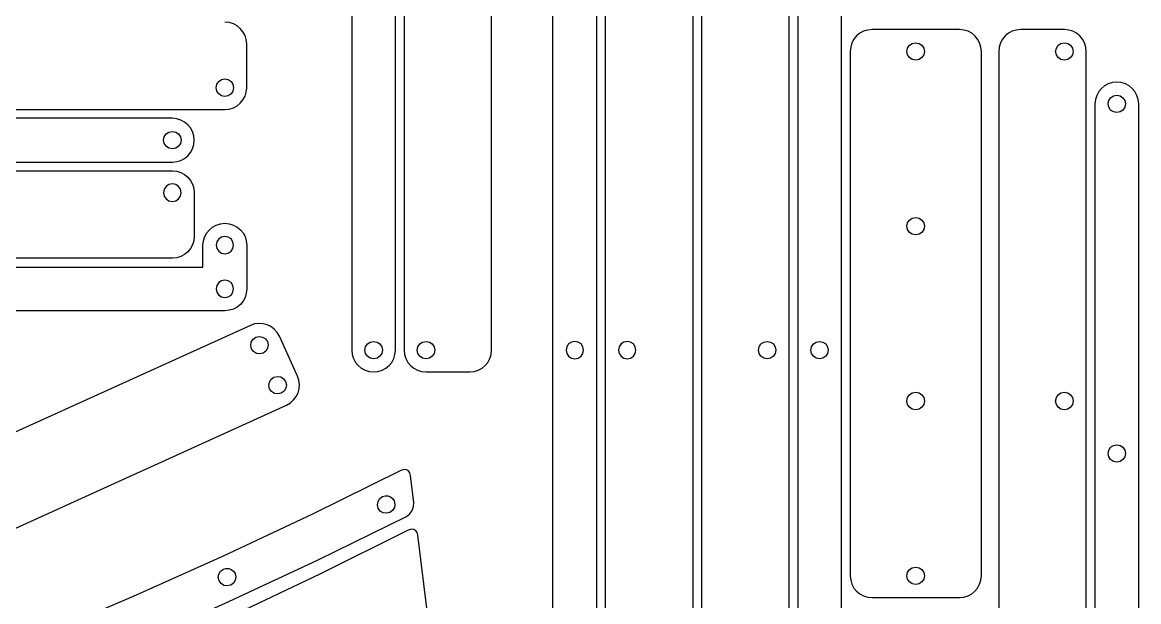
# Model space of a CAD drawing. Extents: x -146 to 800, y 150 to 800.
# Drawn here: x 544.7 to 800, y 337.5 to 469.9 of the extents above; entities that cross this region are included whole.
import ezdxf

# ---------------------------------------------------------------- set-up
doc = ezdxf.new("R2010")
doc.units = 0

msp = doc.modelspace()

# ---------------------------------------------------------------- linework, layer by layer
for p, q in [((620.056, 794.999), (620.056, 394.999)), ((630.056, 394.999), (630.056, 794.999)), ((632.056, 794.999), (632.056, 394.999)), ((652.057, 394.999), (652.057, 794.999)), ((666.057, 155), (666.057, 794.999)), ((676.056, 794.999), (676.056, 155)), ((678.056, 155), (678.056, 794.999)), ((698.057, 794.999), (698.057, 155)), ((700.057, 794.999), (700.057, 155)), ((720.057, 155), (720.057, 794.999)), ((722.057, 794.999), (722.057, 155)), ((732.057, 155), (732.057, 794.999)), ((592.065137, 469.89877), (591.055, 470)), ((593.004844, 469.608281), (592.065137, 469.89877)), ((593.854316, 469.14834), (593.004844, 469.608281)), ((594.59375, 468.53875), (593.854316, 469.14834)), ((595.20334, 467.799316), (594.59375, 468.53875)), ((595.663281, 466.949844), (595.20334, 467.799316)), ((736.255828, 467.439078), (735.517, 466.83)), ((737.104625, 467.898625), (736.255828, 467.439078)), ((738.043609, 468.188859), (737.104625, 467.898625)), ((739.053, 468.29), (738.043609, 468.188859)), ((759.035, 468.29), (739.053, 468.29)), ((760.044061, 468.188859), (759.035, 468.29)), ((760.982797, 467.898625), (760.044061, 468.188859)), ((761.831416, 467.439078), (760.982797, 467.898625)), ((762.570125, 466.83), (761.831416, 467.439078)), ((770.225828, 467.438131), (769.487, 466.829125)), ((771.074625, 467.897641), (770.225828, 467.438131)), ((772.013609, 468.187861), (771.074625, 467.897641)), ((773.023, 468.289), (772.013609, 468.187861)), ((783.013, 468.289), (773.023, 468.289)), ((784.022391, 468.187861), (783.013, 468.289)), ((784.961375, 467.897641), (784.022391, 468.187861)), ((785.810172, 467.438131), (784.961375, 467.897641)), ((786.549, 466.829125), (785.810172, 467.438131)), ((595.95377, 466.010137), (595.663281, 466.949844)), ((596.055, 465), (595.95377, 466.010137)), ((596.055, 455), (596.055, 465)), ((734.448375, 465.242375), (734.158141, 464.303391)), ((734.907922, 466.091172), (734.448375, 465.242375)), ((735.517, 466.83), (734.907922, 466.091172)), ((747.167937, 464.072094), (747.596, 464.7075)), ((747.596, 464.7075), (748.231063, 465.135906)), ((748.231063, 465.135906), (749.009, 465.293)), ((749.009, 465.293), (749.786516, 465.135906)), ((749.786516, 465.135906), (750.421625, 464.7075)), ((750.421625, 464.7075), (750.849922, 464.072094)), ((763.179131, 466.091172), (762.570125, 466.83)), ((763.638641, 465.242375), (763.179131, 466.091172)), ((763.928861, 464.303391), (763.638641, 465.242375)), ((768.418375, 465.241797), (768.128141, 464.303061)), ((768.877922, 466.090416), (768.418375, 465.241797)), ((769.487, 466.829125), (768.877922, 466.090416)), ((781.172078, 464.072094), (781.600375, 464.7075)), ((781.600375, 464.7075), (782.235484, 465.135906)), ((782.235484, 465.135906), (783.013, 465.293)), ((783.013, 465.293), (783.791094, 465.135906)), ((783.791094, 465.135906), (784.4265, 464.7075)), ((784.4265, 464.7075), (784.854906, 464.072094)), ((787.158078, 466.090416), (786.549, 466.829125)), ((787.617625, 465.241797), (787.158078, 466.090416)), ((787.907859, 464.303061), (787.617625, 465.241797)), ((734.158141, 464.303391), (734.057, 463.294)), ((734.057, 463.294), (734.057, 343.401)), ((747.011, 463.294), (747.167937, 464.072094)), ((747.167937, 462.516484), (747.011, 463.294)), ((747.596, 461.881375), (747.167937, 462.516484)), ((750.849922, 462.516625), (750.421625, 461.88175)), ((750.849922, 464.072094), (751.007, 463.294)), ((751.007, 463.294), (750.849922, 462.516625)), ((764.03, 463.294), (763.928861, 464.303391)), ((764.03, 343.401), (764.03, 463.294)), ((768.128141, 464.303061), (768.027, 463.294)), ((768.027, 463.294), (768.027, 223.508)), ((781.015, 463.294), (781.172078, 464.072094)), ((781.1725, 462.516062), (781.015, 463.294)), ((781.60075, 461.881), (781.1725, 462.516062)), ((784.854906, 462.516484), (784.4265, 461.881375)), ((784.854906, 464.072094), (785.012, 463.294)), ((785.012, 463.294), (784.854906, 462.516484)), ((788.009, 463.294), (787.907859, 464.303061)), ((788.009, 223.508), (788.009, 463.294)), ((748.231063, 461.453078), (747.596, 461.881375)), ((749.009, 461.296), (748.231063, 461.453078)), ((749.786516, 461.4535), (749.009, 461.296)), ((750.421625, 461.88175), (749.786516, 461.4535)), ((782.235625, 461.452937), (781.60075, 461.881)), ((783.013, 461.296), (782.235625, 461.452937)), ((783.791094, 461.453078), (783.013, 461.296)), ((784.4265, 461.881375), (783.791094, 461.453078)), ((590.276328, 456.842891), (591.055, 457)), ((591.055, 457), (591.833672, 456.842891)), ((589.055, 455), (589.212109, 455.778672)), ((589.21225, 454.22175), (589.055, 455)), ((589.212109, 455.778672), (589.640625, 456.414375)), ((589.640625, 456.414375), (590.276328, 456.842891)), ((591.833672, 456.842891), (592.469375, 456.414375)), ((592.469375, 456.414375), (592.897891, 455.778672)), ((593.055, 455), (592.89775, 454.221328)), ((592.897891, 455.778672), (593.055, 455)), ((595.95377, 453.989863), (596.055, 455)), ((791.467, 454.840625), (790.857922, 454.101732)), ((792.205828, 455.449814), (791.467, 454.840625)), ((793.054625, 455.909484), (792.205828, 455.449814)), ((793.993609, 456.199818), (793.054625, 455.909484)), ((795.003, 456.301), (793.993609, 456.199818)), ((796.012348, 456.199818), (795.003, 456.301)), ((796.951219, 455.909484), (796.012348, 456.199818)), ((797.799855, 455.449814), (796.951219, 455.909484)), ((798.5385, 454.840625), (797.799855, 455.449814)), ((799.147395, 454.101732), (798.5385, 454.840625)), ((589.641, 453.586), (589.21225, 454.22175)), ((590.27675, 453.15725), (589.641, 453.586)), ((591.055, 453), (590.27675, 453.15725)), ((591.83325, 453.157109), (591.055, 453)), ((592.469, 453.585625), (591.83325, 453.157109)), ((592.89775, 454.221328), (592.469, 453.585625)), ((594.59375, 451.46125), (595.20334, 452.200684)), ((595.20334, 452.200684), (595.663281, 453.050156)), ((595.663281, 453.050156), (595.95377, 453.989863)), ((790.108141, 452.314104), (790.007, 451.305)), ((790.398375, 453.252953), (790.108141, 452.314104)), ((790.857922, 454.101732), (790.398375, 453.252953)), ((792.987, 451.305), (793.143937, 452.083078)), ((793.143937, 452.083078), (793.572, 452.718375)), ((793.572, 452.718375), (794.207063, 453.146484)), ((794.207063, 453.146484), (794.985, 453.303)), ((794.985, 453.303), (795.762937, 453.145922)), ((795.762937, 453.145922), (796.398, 452.717625)), ((796.398, 452.717625), (796.826062, 452.082516)), ((796.826062, 452.082516), (796.983, 451.305)), ((799.606781, 453.252953), (799.147395, 454.101732)), ((799.896902, 452.314104), (799.606781, 453.252953)), ((799.998, 451.305), (799.896902, 452.314104)), ((-128.944, 450), (591.055, 450)), ((591.055, 450), (592.065137, 450.10123)), ((592.065137, 450.10123), (593.004844, 450.391719)), ((593.004844, 450.391719), (593.854316, 450.85166)), ((593.854316, 450.85166), (594.59375, 451.46125)), ((790.007, 451.305), (790.007, 216.514)), ((793.143937, 450.527062), (792.987, 451.305)), ((793.572, 449.892), (793.143937, 450.527062)), ((794.207063, 449.463938), (793.572, 449.892)), ((794.985, 449.307), (794.207063, 449.463938)), ((795.762516, 449.464078), (794.985, 449.307)), ((796.397625, 449.892375), (795.762516, 449.464078)), ((796.825922, 450.527484), (796.397625, 449.892375)), ((796.983, 451.305), (796.825922, 450.527484)), ((799.998, 211.519), (799.998, 451.305)), ((579.055, 448), (-135.944, 448)), ((580.06518, 447.89877), (579.055, 448)), ((581.005, 447.608281), (580.06518, 447.89877)), ((581.854633, 447.14834), (581.005, 447.608281)), ((582.59425, 446.53875), (581.854633, 447.14834)), ((577.21225, 443.796672), (577.641, 444.432375)), ((577.641, 444.432375), (578.27675, 444.860891)), ((578.27675, 444.860891), (579.055, 445.018)), ((579.055, 445.018), (579.833828, 444.860891)), ((579.833828, 444.860891), (580.469875, 444.432375)), ((580.469875, 444.432375), (580.898734, 443.796672)), ((583.204023, 445.799316), (582.59425, 446.53875)), ((583.664125, 444.949844), (583.204023, 445.799316)), ((583.954727, 444.010137), (583.664125, 444.949844)), ((577.055, 443.018), (577.21225, 443.796672)), ((577.212672, 442.23975), (577.055, 443.018)), ((577.641375, 441.604), (577.212672, 442.23975)), ((578.276891, 441.17525), (577.641375, 441.604)), ((580.469875, 441.604), (579.833828, 441.17525)), ((580.898734, 442.23975), (580.469875, 441.604)), ((580.898734, 443.796672), (581.056, 443.018)), ((581.056, 443.018), (580.898734, 442.23975)), ((583.664125, 441.050156), (583.954727, 441.989863)), ((584.056, 443), (583.954727, 444.010137)), ((583.954727, 441.989863), (584.056, 443)), ((579.055, 441.018), (578.276891, 441.17525)), ((579.833828, 441.17525), (579.055, 441.018)), ((581.854633, 438.85166), (582.59425, 439.46125)), ((582.59425, 439.46125), (583.204023, 440.200684)), ((583.204023, 440.200684), (583.664125, 441.050156)), ((-140.944, 438), (579.055, 438)), ((579.055, 438), (580.06518, 438.10123)), ((580.06518, 438.10123), (581.005, 438.391719)), ((581.005, 438.391719), (581.854633, 438.85166)), ((-140.943, 435.998), (579.056, 435.998)), ((579.056, 435.998), (580.06618, 435.89677)), ((580.06618, 435.89677), (581.006, 435.606281)), ((581.006, 435.606281), (581.855633, 435.14634)), ((581.855633, 435.14634), (582.59525, 434.53675)), ((582.59525, 434.53675), (583.205023, 433.797316)), ((577.214094, 431.77625), (577.057, 430.998)), ((577.6425, 432.412), (577.214094, 431.77625)), ((578.277906, 432.84075), (577.6425, 432.412)), ((579.056, 432.998), (578.277906, 432.84075)), ((579.834828, 432.840891), (579.056, 432.998)), ((580.470875, 432.412375), (579.834828, 432.840891)), ((580.899734, 431.776672), (580.470875, 432.412375)), ((581.057, 430.998), (580.899734, 431.776672)), ((583.205023, 433.797316), (583.665125, 432.947844)), ((583.665125, 432.947844), (583.955727, 432.008137)), ((583.955727, 432.008137), (584.057, 430.998)), ((577.057, 430.998), (577.214094, 430.219328)), ((577.214094, 430.219328), (577.6425, 429.583625)), ((577.6425, 429.583625), (578.277906, 429.155109)), ((578.277906, 429.155109), (579.056, 428.998)), ((579.056, 428.998), (579.834828, 429.155109)), ((579.834828, 429.155109), (580.470875, 429.583625)), ((580.470875, 429.583625), (580.899734, 430.219328)), ((580.899734, 430.219328), (581.057, 430.998)), ((584.057, 430.998), (584.057, 420.998)), ((589.106156, 423.605859), (590.045863, 423.896482)), ((590.045863, 423.896482), (591.056, 423.998)), ((591.056, 423.998), (591.057, 423.998)), ((591.057, 423.998), (592.066807, 423.89677)), ((592.066807, 423.89677), (593.006266, 423.606281)), ((747.011, 423.33), (747.167937, 424.108094)), ((747.167937, 424.108094), (747.596, 424.7435)), ((747.596, 424.7435), (748.231063, 425.171906)), ((748.231063, 425.171906), (749.009, 425.329)), ((749.009, 425.329), (749.786516, 425.171906)), ((749.786516, 425.171906), (750.421625, 424.7435)), ((750.421625, 424.7435), (750.849922, 424.108094)), ((750.849922, 424.108094), (751.007, 423.33)), ((586.447719, 420.947703), (586.90766, 421.797053)), ((586.90766, 421.797053), (587.51725, 422.536375)), ((587.51725, 422.536375), (588.256684, 423.1459)), ((588.256684, 423.1459), (589.106156, 423.605859)), ((593.006266, 423.606281), (593.855561, 423.14634)), ((593.855561, 423.14634), (594.594875, 422.53675)), ((594.594875, 422.53675), (595.204393, 421.797316)), ((595.204393, 421.797316), (595.664297, 420.947844)), ((747.167937, 422.552062), (747.011, 423.33)), ((747.596, 421.917), (747.167937, 422.552062)), ((748.231063, 421.488938), (747.596, 421.917)), ((749.009, 421.332), (748.231063, 421.488938)), ((749.786516, 421.488938), (749.009, 421.332)), ((750.421625, 421.917), (749.786516, 421.488938)), ((750.849922, 422.552062), (750.421625, 421.917)), ((751.007, 423.33), (750.849922, 422.552062)), ((583.665125, 419.048156), (583.205023, 418.198684)), ((583.955727, 419.987863), (583.665125, 419.048156)), ((584.057, 420.998), (583.955727, 419.987863)), ((586.056, 418.998), (586.15723, 420.008096)), ((586.056, 413.998), (586.056, 418.998)), ((586.15723, 420.008096), (586.447719, 420.947703)), ((589.213687, 419.794672), (589.057, 419.016)), ((589.057, 419.016), (589.214109, 418.23775)), ((589.64225, 420.430375), (589.213687, 419.794672)), ((590.278187, 420.858891), (589.64225, 420.430375)), ((591.057, 421.016), (590.278187, 420.858891)), ((591.835094, 420.858891), (591.057, 421.016)), ((592.4705, 420.430375), (591.835094, 420.858891)), ((592.898906, 419.794672), (592.4705, 420.430375)), ((593.056, 419.016), (592.898906, 419.794672)), ((592.898906, 418.23775), (593.056, 419.016)), ((595.664297, 420.947844), (595.954771, 420.008137)), ((595.954771, 420.008137), (596.056, 418.998)), ((596.056, 418.998), (596.056, 408.998)), ((580.06618, 416.09923), (579.056, 415.998)), ((581.006, 416.389719), (580.06618, 416.09923)), ((581.855633, 416.84966), (581.006, 416.389719)), ((582.59525, 417.45925), (581.855633, 416.84966)), ((583.205023, 418.198684), (582.59525, 417.45925)), ((589.214109, 418.23775), (589.642625, 417.602)), ((589.642625, 417.602), (590.278328, 417.17325)), ((590.278328, 417.17325), (591.057, 417.016)), ((591.057, 417.016), (591.835094, 417.17325)), ((591.835094, 417.17325), (592.4705, 417.602)), ((592.4705, 417.602), (592.898906, 418.23775)), ((579.056, 415.998), (-140.943, 415.998)), ((271.056, 413.998), (586.056, 413.998)), ((591.057, 411.016), (590.278187, 410.858891)), ((591.835094, 410.858328), (591.057, 411.016)), ((589.213687, 409.794672), (589.057, 409.016)), ((589.057, 409.016), (589.214109, 408.237328)), ((589.64225, 410.430375), (589.213687, 409.794672)), ((590.278187, 410.858891), (589.64225, 410.430375)), ((592.4705, 410.429625), (591.835094, 410.858328)), ((592.898906, 409.794109), (592.4705, 410.429625)), ((593.056, 409.016), (592.898906, 409.794109)), ((592.898906, 408.23775), (593.056, 409.016)), ((596.056, 408.998), (595.95477, 407.987863)), ((589.214109, 408.237328), (589.642625, 407.601625)), ((589.642625, 407.601625), (590.278328, 407.173109)), ((590.278328, 407.173109), (591.057, 407.016)), ((591.057, 407.016), (591.835094, 407.17325)), ((591.835094, 407.17325), (592.4705, 407.602)), ((592.4705, 407.602), (592.898906, 408.23775)), ((595.20434, 406.198684), (594.59475, 405.45925)), ((595.664281, 407.048156), (595.20434, 406.198684)), ((595.95477, 407.987863), (595.664281, 407.048156)), ((591.056, 403.998), (271.056, 403.998)), ((592.066137, 404.09923), (591.056, 403.998)), ((593.005844, 404.389719), (592.066137, 404.09923)), ((593.855316, 404.84966), (593.005844, 404.389719)), ((594.59475, 405.45925), (593.855316, 404.84966)), ((597.867537, 400.984361), (596.906, 400.659)), ((598.843172, 401.108266), (597.867537, 400.984361)), ((599.806689, 401.040568), (598.843172, 401.108266)), ((600.731875, 400.791125), (599.806689, 401.040568)), ((601.592514, 400.369791), (600.731875, 400.791125)), ((596.906, 400.659), (378.368, 301.456)), ((602.362391, 399.786422), (601.592514, 400.369791)), ((603.015291, 399.050873), (602.362391, 399.786422)), ((603.525, 398.173), (603.015291, 399.050873)), ((596.965766, 396.069891), (597.093625, 396.825875)), ((597.144, 395.296), (596.965766, 396.069891)), ((597.093625, 396.825875), (597.495422, 397.478922)), ((597.495422, 397.478922), (598.139, 397.944)), ((598.139, 397.944), (598.913031, 398.122531)), ((598.913031, 398.122531), (599.66925, 397.99525)), ((599.66925, 397.99525), (600.322344, 397.593844)), ((600.322344, 397.593844), (600.787, 396.95)), ((600.787, 396.95), (600.965797, 396.175969)), ((600.965797, 396.175969), (600.838125, 395.41975)), ((607.659, 389.067), (603.525, 398.173)), ((623.074, 394.999), (623.23125, 395.777672)), ((623.23125, 395.777672), (623.66, 396.413375)), ((623.66, 396.413375), (624.29575, 396.841891)), ((624.29575, 396.841891), (625.074, 396.999)), ((625.074, 396.999), (625.852672, 396.841891)), ((625.852672, 396.841891), (626.488375, 396.413375)), ((626.488375, 396.413375), (626.916891, 395.777672)), ((626.916891, 395.777672), (627.074, 394.999)), ((635.057, 394.999), (635.214109, 395.777672)), ((635.214109, 395.777672), (635.642625, 396.413375)), ((635.642625, 396.413375), (636.278328, 396.841891)), ((636.278328, 396.841891), (637.057, 396.999)), ((637.057, 396.999), (637.835109, 396.841891)), ((637.835109, 396.841891), (638.470625, 396.413375)), ((638.470625, 396.413375), (638.899328, 395.777672)), ((638.899328, 395.777672), (639.057, 394.999)), ((669.23125, 395.77825), (669.074, 395)), ((669.66, 396.414), (669.23125, 395.77825)), ((670.29575, 396.84275), (669.66, 396.414)), ((671.074, 397), (670.29575, 396.84275)), ((671.852672, 396.84275), (671.074, 397)), ((672.488375, 396.414), (671.852672, 396.84275)), ((672.916891, 395.77825), (672.488375, 396.414)), ((673.074, 395), (672.916891, 395.77825)), ((681.214109, 395.77825), (681.057, 395)), ((681.642625, 396.414), (681.214109, 395.77825)), ((682.278328, 396.84275), (681.642625, 396.414)), ((683.057, 397), (682.278328, 396.84275)), ((683.835672, 396.84275), (683.057, 397)), ((684.471375, 396.414), (683.835672, 396.84275)), ((684.899891, 395.77825), (684.471375, 396.414)), ((685.057, 395), (684.899891, 395.77825)), ((713.057, 395), (713.214109, 395.77825)), ((713.214109, 395.77825), (713.642625, 396.414)), ((713.642625, 396.414), (714.278328, 396.84275)), ((714.278328, 396.84275), (715.057, 397)), ((715.057, 397), (715.83525, 396.84275)), ((715.83525, 396.84275), (716.471, 396.414)), ((716.471, 396.414), (716.89975, 395.77825)), ((716.89975, 395.77825), (717.057, 395)), ((725.039, 395), (725.196109, 395.77825)), ((725.196109, 395.77825), (725.624625, 396.414)), ((725.624625, 396.414), (726.260328, 396.84275)), ((726.260328, 396.84275), (727.039, 397)), ((727.039, 397), (727.817672, 396.84275)), ((727.817672, 396.84275), (728.453375, 396.414)), ((728.453375, 396.414), (728.881891, 395.77825)), ((728.881891, 395.77825), (729.039, 395)), ((597.609078, 394.652016), (597.144, 395.296)), ((598.262125, 394.250375), (597.609078, 394.652016)), ((599.018109, 394.123047), (598.262125, 394.250375)), ((599.792, 394.302), (599.018109, 394.123047)), ((600.436141, 394.766656), (599.792, 394.302)), ((600.838125, 395.41975), (600.436141, 394.766656)), ((620.056, 394.999), (620.15723, 393.988863)), ((620.15723, 393.988863), (620.447719, 393.049156)), ((623.231109, 394.22075), (623.074, 394.999)), ((623.659625, 393.585), (623.231109, 394.22075)), ((624.295328, 393.15625), (623.659625, 393.585)), ((625.074, 392.999), (624.295328, 393.15625)), ((625.852672, 393.156109), (625.074, 392.999)), ((626.488375, 393.584625), (625.852672, 393.156109)), ((626.916891, 394.220328), (626.488375, 393.584625)), ((627.074, 394.999), (626.916891, 394.220328)), ((629.664281, 393.049156), (629.95477, 393.988863)), ((629.95477, 393.988863), (630.056, 394.999)), ((632.056, 394.999), (632.157273, 393.988863)), ((632.157273, 393.988863), (632.447875, 393.049156)), ((635.214109, 394.22075), (635.057, 394.999)), ((635.642625, 393.585), (635.214109, 394.22075)), ((636.278328, 393.15625), (635.642625, 393.585)), ((637.057, 392.999), (636.278328, 393.15625)), ((637.835672, 393.156109), (637.057, 392.999)), ((638.471375, 393.584625), (637.835672, 393.156109)), ((638.899891, 394.220328), (638.471375, 393.584625)), ((639.057, 394.999), (638.899891, 394.220328)), ((651.665281, 393.049156), (651.95577, 393.988863)), ((651.95577, 393.988863), (652.057, 394.999)), ((669.074, 395), (669.23125, 394.221328)), ((669.23125, 394.221328), (669.66, 393.585625)), ((669.66, 393.585625), (670.29575, 393.157109)), ((670.29575, 393.157109), (671.074, 393)), ((671.074, 393), (671.852672, 393.157109)), ((671.852672, 393.157109), (672.488375, 393.585625)), ((672.488375, 393.585625), (672.916891, 394.221328)), ((672.916891, 394.221328), (673.074, 395)), ((681.057, 395), (681.214109, 394.221328)), ((681.214109, 394.221328), (681.642625, 393.585625)), ((681.642625, 393.585625), (682.278328, 393.157109)), ((682.278328, 393.157109), (683.057, 393)), ((683.057, 393), (683.835109, 393.157109)), ((683.835109, 393.157109), (684.470625, 393.585625)), ((684.470625, 393.585625), (684.899328, 394.221328)), ((684.899328, 394.221328), (685.057, 395)), ((713.214109, 394.221328), (713.057, 395)), ((713.642625, 393.585625), (713.214109, 394.221328)), ((714.278328, 393.157109), (713.642625, 393.585625)), ((715.057, 393), (714.278328, 393.157109)), ((715.83525, 393.157109), (715.057, 393)), ((716.471, 393.585625), (715.83525, 393.157109)), ((716.89975, 394.221328), (716.471, 393.585625)), ((717.057, 395), (716.89975, 394.221328)), ((725.19625, 394.221328), (725.039, 395)), ((725.625, 393.585625), (725.19625, 394.221328)), ((726.26075, 393.157109), (725.625, 393.585625)), ((727.039, 393), (726.26075, 393.157109)), ((727.81725, 393.157109), (727.039, 393)), ((728.453, 393.585625), (727.81725, 393.157109)), ((728.88175, 394.221328), (728.453, 393.585625)), ((729.039, 395), (728.88175, 394.221328)), ((620.447719, 393.049156), (620.90766, 392.199684)), ((620.90766, 392.199684), (621.51725, 391.46025)), ((621.51725, 391.46025), (622.256684, 390.85066)), ((622.256684, 390.85066), (623.106156, 390.390719)), ((627.005844, 390.390719), (627.855316, 390.85066)), ((627.855316, 390.85066), (628.59475, 391.46025)), ((628.59475, 391.46025), (629.20434, 392.199684)), ((629.20434, 392.199684), (629.664281, 393.049156)), ((632.447875, 393.049156), (632.907977, 392.199684)), ((632.907977, 392.199684), (633.51775, 391.46025)), ((633.51775, 391.46025), (634.257367, 390.85066)), ((634.257367, 390.85066), (635.107, 390.390719)), ((649.006844, 390.390719), (649.856316, 390.85066)), ((649.856316, 390.85066), (650.59575, 391.46025)), ((650.59575, 391.46025), (651.20534, 392.199684)), ((651.20534, 392.199684), (651.665281, 393.049156)), ((601.24175, 387.686875), (601.643438, 388.339922)), ((601.643438, 388.339922), (602.287, 388.805)), ((602.287, 388.805), (603.061031, 388.983953)), ((603.061031, 388.983953), (603.81725, 388.856625)), ((603.81725, 388.856625), (604.470344, 388.454984)), ((604.470344, 388.454984), (604.935, 387.811)), ((607.984361, 388.10542), (607.659, 389.067)), ((608.108266, 387.129672), (607.984361, 388.10542)), ((623.106156, 390.390719), (624.045863, 390.10023)), ((624.045863, 390.10023), (625.056, 389.999)), ((625.056, 389.999), (626.066137, 390.10023)), ((626.066137, 390.10023), (627.005844, 390.390719)), ((635.107, 390.390719), (636.04682, 390.10023)), ((636.04682, 390.10023), (637.057, 389.999)), ((637.057, 389.999), (647.057, 389.999)), ((647.057, 389.999), (648.067137, 390.10023)), ((648.067137, 390.10023), (649.006844, 390.390719)), ((601.114187, 386.930891), (601.24175, 387.686875)), ((601.293, 386.157), (601.114187, 386.930891)), ((601.758063, 385.513578), (601.293, 386.157)), ((602.411, 385.112125), (601.758063, 385.513578)), ((604.584141, 385.627656), (603.94, 385.163)), ((604.986125, 386.28075), (604.584141, 385.627656)), ((604.935, 387.811), (605.113797, 387.036969)), ((605.113797, 387.036969), (604.986125, 386.28075)), ((607.791125, 385.240625), (608.040568, 386.165994)), ((608.040568, 386.165994), (608.108266, 387.129672)), ((603.166687, 384.984609), (602.411, 385.112125)), ((603.94, 385.163), (603.166687, 384.984609)), ((605.173, 382.447), (606.050873, 382.956752)), ((606.050873, 382.956752), (606.786422, 383.609766)), ((606.786422, 383.609766), (607.369791, 384.379803)), ((607.369791, 384.379803), (607.791125, 385.240625)), ((747.011, 383.366), (747.167937, 384.143937)), ((747.167937, 382.588062), (747.011, 383.366)), ((747.167937, 384.143937), (747.596, 384.779)), ((747.596, 384.779), (748.231063, 385.207063)), ((748.231063, 385.207063), (749.009, 385.364)), ((749.009, 385.364), (749.786516, 385.206922)), ((749.786516, 385.206922), (750.421625, 384.778625)), ((750.421625, 384.778625), (750.849922, 384.143516)), ((750.849922, 384.143516), (751.007, 383.366)), ((751.007, 383.366), (750.849922, 382.588484)), ((781.015, 383.365), (781.172078, 384.143094)), ((781.1725, 382.587219), (781.015, 383.365)), ((781.172078, 384.143094), (781.600375, 384.7785)), ((781.600375, 384.7785), (782.235484, 385.206906)), ((782.235484, 385.206906), (783.013, 385.364)), ((783.013, 385.364), (783.791094, 385.206906)), ((783.791094, 385.206906), (784.4265, 384.7785)), ((784.4265, 384.7785), (784.854906, 384.143094)), ((784.854906, 384.143094), (785.012, 383.365)), ((785.012, 383.365), (784.854906, 382.587641)), ((386.635, 283.245), (605.173, 382.447)), ((747.596, 381.953), (747.167937, 382.588062)), ((748.231063, 381.524937), (747.596, 381.953)), ((749.009, 381.368), (748.231063, 381.524937)), ((749.786516, 381.525078), (749.009, 381.368)), ((750.421625, 381.953375), (749.786516, 381.525078)), ((750.849922, 382.588484), (750.421625, 381.953375)), ((781.60075, 381.9525), (781.1725, 382.587219)), ((782.235625, 381.524781), (781.60075, 381.9525)), ((783.013, 381.368), (782.235625, 381.524781)), ((783.791094, 381.524922), (783.013, 381.368)), ((784.4265, 381.952875), (783.791094, 381.524922)), ((784.854906, 382.587641), (784.4265, 381.952875)), ((793.143937, 372.154078), (793.572, 372.789375)), ((793.572, 372.789375), (794.207063, 373.217484)), ((794.207063, 373.217484), (794.985, 373.374)), ((794.985, 373.374), (795.762937, 373.216922)), ((795.762937, 373.216922), (796.398, 372.788625)), ((796.398, 372.788625), (796.826062, 372.153516)), ((792.987, 371.376), (793.143937, 372.154078)), ((793.143937, 370.598062), (792.987, 371.376)), ((793.572, 369.963), (793.143937, 370.598062)), ((796.825922, 370.598484), (796.397625, 369.963375)), ((796.983, 371.376), (796.825922, 370.598484)), ((796.826062, 372.153516), (796.983, 371.376)), ((632.067, 367.718), (631.282, 367.502)), ((632.591484, 367.636453), (632.067, 367.718)), ((633.027375, 367.364875), (632.591484, 367.636453)), ((794.207063, 369.534937), (793.572, 369.963)), ((794.985, 369.378), (794.207063, 369.534937)), ((795.762516, 369.535078), (794.985, 369.378)), ((796.397625, 369.963375), (795.762516, 369.535078)), ((631.282, 367.502), (611.083953, 357.502969)), ((633.344578, 366.919109), (633.027375, 367.364875)), ((633.513, 366.315), (633.344578, 366.919109)), ((634.274, 360.166), (633.513, 366.315)), ((625.949, 359.6275), (626.075, 360.38375)), ((626.075, 360.38375), (626.4755, 361.037625)), ((626.4755, 361.037625), (627.119, 361.504)), ((627.119, 361.504), (627.697, 361.668)), ((627.697, 361.668), (628.325203, 361.648141)), ((628.325203, 361.648141), (628.910375, 361.437875)), ((628.910375, 361.437875), (629.406859, 361.054172)), ((629.406859, 361.054172), (629.769, 360.514)), ((629.769, 360.514), (629.948859, 359.740516)), ((634.224766, 359.239391), (634.274, 360.166)), ((611.083953, 357.502969), (590.701125, 347.87275)), ((626.129, 358.854), (625.949, 359.6275)), ((626.595516, 358.210938), (626.129, 358.854)), ((627.249625, 357.8105), (626.595516, 358.210938)), ((628.005922, 357.684562), (627.249625, 357.8105)), ((628.779, 357.865), (628.005922, 357.684562)), ((629.422078, 358.330797), (628.779, 357.865)), ((629.822625, 358.984375), (629.422078, 358.330797)), ((629.948859, 359.740516), (629.822625, 358.984375)), ((632.581, 356.996), (633.323797, 357.551922)), ((633.323797, 357.551922), (633.889875, 358.333875)), ((633.889875, 358.333875), (634.224766, 359.239391)), ((612.371266, 347.065719), (632.581, 356.996)), ((632.971, 353.846), (612.783656, 343.775703)), ((633.754, 354.063), (632.971, 353.846)), ((634.27775, 353.983359), (633.754, 354.063)), ((634.713, 353.713125), (634.27775, 353.983359)), ((635.02975, 353.268328), (634.713, 353.713125)), ((635.198, 352.665), (635.02975, 353.268328)), ((637.265, 335.967), (635.198, 352.665)), ((590.701125, 347.87275), (570.127984, 338.635906)), ((590.084938, 344.433047), (590.728, 344.899)), ((590.728, 344.899), (591.307, 345.065)), ((591.307, 345.065), (591.934625, 345.044422)), ((591.934625, 345.044422), (592.5195, 344.833625)), ((591.980125, 337.49975), (612.371266, 347.065719)), ((592.5195, 344.833625), (593.015875, 344.449766)), ((747.167937, 344.179094), (747.596, 344.8145)), ((747.596, 344.8145), (748.231063, 345.242906)), ((748.231063, 345.242906), (749.009, 345.4)), ((749.009, 345.4), (749.786516, 345.242906)), ((749.786516, 345.242906), (750.421625, 344.8145)), ((750.421625, 344.8145), (750.849922, 344.179094)), ((589.558562, 343.022641), (589.6845, 343.779125)), ((589.739, 342.249), (589.558562, 343.022641)), ((589.6845, 343.779125), (590.084938, 344.433047)), ((590.204953, 341.606094), (589.739, 342.249)), ((612.783656, 343.775703), (592.409, 334.078625)), ((593.015875, 344.449766), (593.378, 343.91)), ((593.432125, 342.380375), (593.031922, 341.726797)), ((593.378, 343.91), (593.558016, 343.136516)), ((593.558016, 343.136516), (593.432125, 342.380375)), ((734.057, 343.401), (734.158141, 342.391939)), ((734.158141, 342.391939), (734.448375, 341.453203)), ((747.011, 343.401), (747.167937, 344.179094)), ((747.167937, 342.623484), (747.011, 343.401)), ((747.596, 341.988375), (747.167937, 342.623484)), ((750.849922, 342.623625), (750.421625, 341.98875)), ((750.849922, 344.179094), (751.007, 343.401)), ((751.007, 343.401), (750.849922, 342.623625)), ((763.638641, 341.453203), (763.928861, 342.391939)), ((763.928861, 342.391939), (764.03, 343.401)), ((590.858875, 341.206), (590.204953, 341.606094)), ((591.615359, 341.080406), (590.858875, 341.206)), ((592.389, 341.261), (591.615359, 341.080406)), ((593.031922, 341.726797), (592.389, 341.261)), ((734.448375, 341.453203), (734.907922, 340.604584)), ((734.907922, 340.604584), (735.517, 339.865875)), ((735.517, 339.865875), (736.255828, 339.256869)), ((748.231063, 341.560078), (747.596, 341.988375)), ((749.009, 341.403), (748.231063, 341.560078)), ((749.786516, 341.5605), (749.009, 341.403)), ((750.421625, 341.98875), (749.786516, 341.5605)), ((761.831416, 339.256869), (762.570125, 339.865875)), ((762.570125, 339.865875), (763.179131, 340.604584)), ((763.179131, 340.604584), (763.638641, 341.453203)), ((570.127984, 338.635906), (549.359, 329.817)), ((571.401672, 328.323406), (591.980125, 337.49975)), ((736.255828, 339.256869), (737.104625, 338.797359)), ((737.104625, 338.797359), (738.043609, 338.507139)), ((738.043609, 338.507139), (739.053, 338.406)), ((739.053, 338.406), (759.035, 338.406)), ((759.035, 338.406), (760.044061, 338.507139)), ((760.044061, 338.507139), (760.982797, 338.797359)), ((760.982797, 338.797359), (761.831416, 339.256869))]:
    msp.add_line(p, q)

doc.saveas('drawing.dxf')
